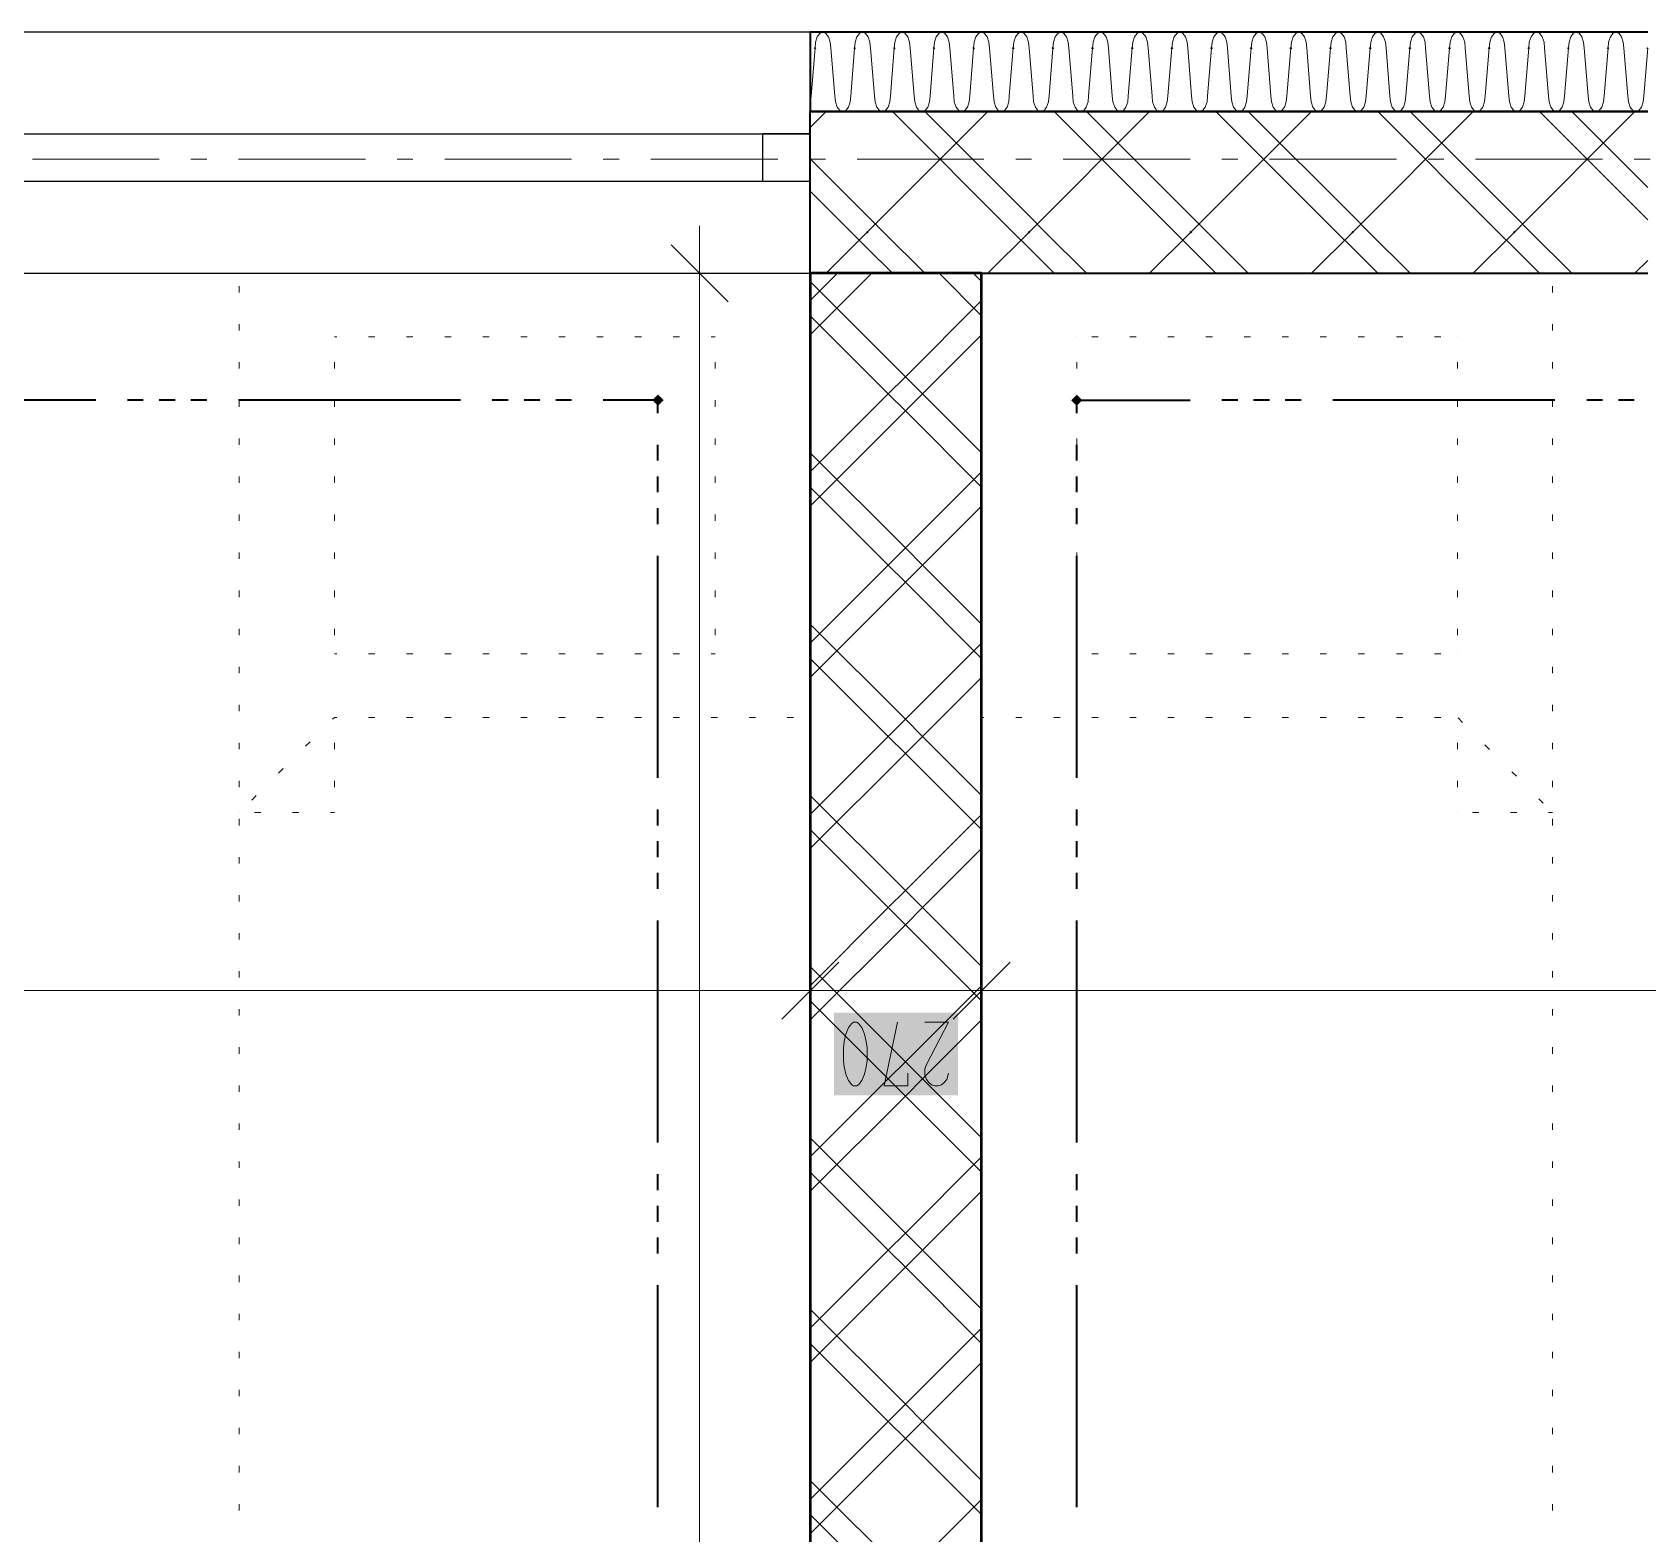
# Model space of a CAD drawing. Header units: millimetres. Extents: x 0 to 594, y 0 to 420.
# Drawn here: x 473.51 to 496.83, y 295.28 to 316.96 of the extents above; entities that cross this region are included whole.
import ezdxf

# ---------------------------------------------------------------- set-up
doc = ezdxf.new("R2010")
doc.units = ezdxf.units.MM
doc.header["$LTSCALE"] = 8
for name, color, linetype in [('PDF_Koty delkove', 7, 'Continuous'), ('PDF_Nabytek', 7, 'Continuous'), ('PDF_Okna', 7, 'Continuous'), ('PDF_Osy hlavni', 7, 'Continuous'), ('PDF_Pozarni useky', 7, 'Continuous'), ('PDF_Steny akusticke', 7, 'Continuous'), ('PDF_Steny sendvic', 7, 'Continuous')]:
    doc.layers.add(name, color=color, linetype=linetype)

msp = doc.modelspace()

# ---------------------------------------------------------------- linework, layer by layer
at = {"layer": 'PDF_Koty delkove', "lineweight": 18}
for points in [[(483.147, 313.476), (483.147, 314.162)], [(483.559, 313.063), (482.735, 313.888)], [(483.834, 313.476), (483.147, 313.476), (482.46, 313.476)], [(483.147, 240.434), (483.147, 242.358), (483.147, 261.27), (483.147, 263.743), (483.147, 313.476)], [(484.744, 303.805), (484.744, 303.118), (484.744, 302.432)], [(487.217, 303.805), (487.217, 303.118), (487.217, 302.432)], [(485.156, 303.531), (484.332, 302.706)], [(487.629, 303.531), (486.805, 302.706)], [(527.974, 303.118), (524.585, 303.118), (523.377, 303.118), (487.217, 303.118), (484.744, 303.118), (466.949, 303.118), (447.738, 303.118), (447.651, 303.118), (445.178, 303.118), (439.694, 303.118), (409.093, 303.118), (407.169, 303.118), (383.677, 303.118), (382.349, 303.118), (351.392, 303.118), (349.469, 303.118), (318.512, 303.118), (317.184, 303.118), (293.692, 303.118), (291.769, 303.118), (268.276, 303.118), (266.948, 303.118), (235.992, 303.118), (234.068, 303.118)], [(485.442, 301.759), (485.491, 301.821), (485.527, 301.912), (485.552, 302.019), (485.565, 302.11), (485.565, 302.293), (485.552, 302.385), (485.527, 302.492), (485.491, 302.584), (485.442, 302.645), (485.417, 302.661), (485.369, 302.661), (485.344, 302.645), (485.295, 302.584), (485.259, 302.492), (485.234, 302.385), (485.222, 302.293)], [(486.152, 301.927), (486.152, 301.745), (485.809, 301.745), (486.004, 302.661)], [(486.396, 302.661), (486.739, 302.661), (486.42, 302.05), (486.396, 301.988), (486.396, 301.897), (486.42, 301.836), (486.457, 301.79), (486.494, 301.759), (486.543, 301.745), (486.591, 301.745), (486.641, 301.759), (486.677, 301.79), (486.714, 301.836), (486.739, 301.927)], [(485.222, 302.293), (485.222, 302.11), (485.234, 302.019), (485.259, 301.912), (485.295, 301.821), (485.344, 301.759), (485.369, 301.745), (485.417, 301.745), (485.442, 301.759)]]:
    msp.add_lwpolyline(points, dxfattribs=at)
at = {"layer": 'PDF_Koty delkove', "color": 7, "lineweight": 18, "true_color": 0xffffff, "transparency": 33554559}
msp.add_solid([(486.876, 302.798), (485.085, 302.798), (486.876, 301.607), (485.085, 301.607)], dxfattribs=at)
at = {"layer": 'PDF_Nabytek', "lineweight": 13}
for points in [[(476.501, 313.476), (476.501, 313.476)], [(476.501, 313.476), (476.501, 313.476)], [(476.811, 313.476), (476.719, 313.476)], [(477.36, 313.476), (477.269, 313.476)], [(477.91, 313.476), (477.818, 313.476)], [(478.459, 313.476), (478.368, 313.476)], [(479.009, 313.476), (478.917, 313.476)], [(479.558, 313.476), (479.467, 313.476)], [(480.108, 313.476), (480.016, 313.476)], [(480.657, 313.476), (480.566, 313.476)], [(481.207, 313.476), (481.115, 313.476)], [(481.757, 313.476), (481.665, 313.476)], [(482.306, 313.476), (482.214, 313.476)], [(482.856, 313.476), (482.764, 313.476)], [(483.405, 313.476), (483.314, 313.476)], [(483.955, 313.476), (483.863, 313.476)], [(484.504, 313.476), (484.413, 313.476)], [(484.744, 313.476), (484.744, 313.476)], [(484.744, 313.476), (484.744, 313.476)], [(487.217, 313.476), (487.217, 313.476)], [(487.252, 313.476), (487.217, 313.476)], [(487.217, 313.476), (487.217, 313.476)], [(487.801, 313.476), (487.71, 313.476)], [(488.351, 313.476), (488.259, 313.476)], [(488.9, 313.476), (488.809, 313.476)], [(489.45, 313.476), (489.358, 313.476)], [(489.999, 313.476), (489.908, 313.476)], [(490.549, 313.476), (490.457, 313.476)], [(491.098, 313.476), (491.007, 313.476)], [(491.648, 313.476), (491.556, 313.476)], [(492.198, 313.476), (492.106, 313.476)], [(492.747, 313.476), (492.655, 313.476)], [(493.297, 313.476), (493.205, 313.476)], [(493.846, 313.476), (493.755, 313.476)], [(494.396, 313.476), (494.304, 313.476)], [(494.945, 313.476), (494.854, 313.476)], [(495.46, 313.476), (495.403, 313.476)], [(495.46, 313.476), (495.46, 313.476)], [(495.46, 313.476), (495.46, 313.476)], [(476.501, 313.199), (476.501, 313.29)], [(484.744, 313.199), (484.744, 313.29)], [(487.217, 313.199), (487.217, 313.29)], [(495.46, 313.199), (495.46, 313.29)], [(476.501, 312.649), (476.501, 312.741)], [(484.744, 312.649), (484.744, 312.741)], [(487.217, 312.649), (487.217, 312.741)], [(495.46, 312.649), (495.46, 312.741)], [(477.91, 312.56), (477.875, 312.56)], [(477.875, 312.56), (477.875, 312.56)], [(477.875, 312.56), (477.875, 312.56)], [(478.459, 312.56), (478.368, 312.56)], [(479.009, 312.56), (478.917, 312.56)], [(479.558, 312.56), (479.467, 312.56)], [(480.108, 312.56), (480.016, 312.56)], [(480.657, 312.56), (480.566, 312.56)], [(481.207, 312.56), (481.115, 312.56)], [(481.757, 312.56), (481.665, 312.56)], [(482.306, 312.56), (482.214, 312.56)], [(482.856, 312.56), (482.764, 312.56)], [(483.37, 312.56), (483.314, 312.56)], [(483.37, 312.56), (483.37, 312.56)], [(488.591, 312.56), (488.591, 312.56)], [(488.591, 312.56), (488.591, 312.56)], [(488.9, 312.56), (488.809, 312.56)], [(489.45, 312.56), (489.358, 312.56)], [(489.999, 312.56), (489.908, 312.56)], [(490.549, 312.56), (490.457, 312.56)], [(491.098, 312.56), (491.007, 312.56)], [(491.648, 312.56), (491.556, 312.56)], [(492.198, 312.56), (492.106, 312.56)], [(492.747, 312.56), (492.655, 312.56)], [(493.297, 312.56), (493.205, 312.56)], [(493.846, 312.56), (493.755, 312.56)], [(494.086, 312.56), (494.086, 312.56)], [(494.086, 312.56), (494.086, 312.56)], [(476.501, 312.1), (476.501, 312.191)], [(477.875, 312.1), (477.875, 312.191)], [(483.37, 312.1), (483.37, 312.191)], [(484.744, 312.1), (484.744, 312.191)], [(487.217, 312.1), (487.217, 312.191)], [(488.591, 312.1), (488.591, 312.191)], [(494.086, 312.1), (494.086, 312.191)], [(495.46, 312.1), (495.46, 312.191)], [(476.501, 311.55), (476.501, 311.642)], [(477.875, 311.55), (477.875, 311.642)], [(483.37, 311.55), (483.37, 311.642)], [(484.744, 311.55), (484.744, 311.642)], [(487.217, 311.55), (487.217, 311.642)], [(488.591, 311.55), (488.591, 311.642)], [(494.086, 311.55), (494.086, 311.642)], [(495.46, 311.55), (495.46, 311.642)], [(476.501, 311.001), (476.501, 311.092)], [(477.875, 311.001), (477.875, 311.092)], [(483.37, 311.001), (483.37, 311.092)], [(484.744, 311.001), (484.744, 311.092)], [(487.217, 311.001), (487.217, 311.092)], [(488.591, 311.001), (488.591, 311.092)], [(494.086, 311.001), (494.086, 311.092)], [(495.46, 311.001), (495.46, 311.092)], [(476.501, 310.451), (476.501, 310.543)], [(477.875, 310.451), (477.875, 310.543)], [(483.37, 310.451), (483.37, 310.543)], [(484.744, 310.451), (484.744, 310.543)], [(487.217, 310.451), (487.217, 310.543)], [(488.591, 310.451), (488.591, 310.543)], [(494.086, 310.451), (494.086, 310.543)], [(495.46, 310.451), (495.46, 310.543)], [(476.501, 309.901), (476.501, 309.993)], [(477.875, 309.901), (477.875, 309.993)], [(483.37, 309.901), (483.37, 309.993)], [(484.744, 309.901), (484.744, 309.993)], [(487.217, 309.901), (487.217, 309.993)], [(488.591, 309.901), (488.591, 309.993)], [(494.086, 309.901), (494.086, 309.993)], [(495.46, 309.901), (495.46, 309.993)], [(476.501, 309.352), (476.501, 309.444)], [(477.875, 309.352), (477.875, 309.444)], [(483.37, 309.352), (483.37, 309.444)], [(484.744, 309.352), (484.744, 309.444)], [(487.217, 309.352), (487.217, 309.444)], [(488.591, 309.352), (488.591, 309.444)], [(494.086, 309.352), (494.086, 309.444)], [(495.46, 309.352), (495.46, 309.444)], [(476.501, 308.802), (476.501, 308.894)], [(477.875, 308.802), (477.875, 308.894)], [(483.37, 308.802), (483.37, 308.894)], [(484.744, 308.802), (484.744, 308.894)], [(487.217, 308.802), (487.217, 308.894)], [(488.591, 308.802), (488.591, 308.894)], [(494.086, 308.802), (494.086, 308.894)], [(495.46, 308.802), (495.46, 308.894)], [(476.501, 308.253), (476.501, 308.344)], [(477.875, 308.253), (477.875, 308.344)], [(483.37, 308.253), (483.37, 308.344)], [(484.744, 308.253), (484.744, 308.344)], [(487.217, 308.253), (487.217, 308.344)], [(488.591, 308.253), (488.591, 308.344)], [(494.086, 308.253), (494.086, 308.344)], [(495.46, 308.253), (495.46, 308.344)], [(477.91, 307.98), (477.875, 307.98)], [(477.875, 307.98), (477.875, 307.98)], [(477.875, 307.98), (477.875, 307.98)], [(478.459, 307.98), (478.368, 307.98)], [(479.009, 307.98), (478.917, 307.98)], [(479.558, 307.98), (479.467, 307.98)], [(480.108, 307.98), (480.016, 307.98)], [(480.657, 307.98), (480.566, 307.98)], [(481.207, 307.98), (481.115, 307.98)], [(481.757, 307.98), (481.665, 307.98)], [(482.306, 307.98), (482.214, 307.98)], [(482.856, 307.98), (482.764, 307.98)], [(483.37, 307.98), (483.314, 307.98)], [(483.37, 307.98), (483.37, 307.98)], [(483.37, 307.98), (483.37, 307.98)], [(488.591, 307.98), (488.591, 307.98)], [(488.591, 307.98), (488.591, 307.98)], [(488.9, 307.98), (488.809, 307.98)], [(489.45, 307.98), (489.358, 307.98)], [(489.999, 307.98), (489.908, 307.98)], [(490.549, 307.98), (490.457, 307.98)], [(491.098, 307.98), (491.007, 307.98)], [(491.648, 307.98), (491.556, 307.98)], [(492.198, 307.98), (492.106, 307.98)], [(492.747, 307.98), (492.655, 307.98)], [(493.297, 307.98), (493.205, 307.98)], [(493.846, 307.98), (493.755, 307.98)], [(494.086, 307.98), (494.086, 307.98)], [(494.086, 307.98), (494.086, 307.98)], [(476.501, 307.703), (476.501, 307.795)], [(484.744, 307.703), (484.744, 307.795)], [(487.217, 307.703), (487.217, 307.795)], [(495.46, 307.703), (495.46, 307.795)], [(476.501, 307.154), (476.501, 307.245)], [(484.744, 307.154), (484.744, 307.245)], [(487.217, 307.154), (487.217, 307.245)], [(495.46, 307.154), (495.46, 307.245)], [(477.847, 307.036), (477.875, 307.064)], [(477.91, 307.064), (477.875, 307.064)], [(477.875, 307.064), (477.875, 307.064)], [(477.875, 307.064), (477.875, 307.064)], [(477.875, 307.064), (477.875, 307.064)], [(478.459, 307.064), (478.368, 307.064)], [(479.009, 307.064), (478.917, 307.064)], [(479.558, 307.064), (479.467, 307.064)], [(480.108, 307.064), (480.016, 307.064)], [(480.657, 307.064), (480.566, 307.064)], [(481.207, 307.064), (481.115, 307.064)], [(481.757, 307.064), (481.665, 307.064)], [(482.306, 307.064), (482.214, 307.064)], [(482.856, 307.064), (482.764, 307.064)], [(483.405, 307.064), (483.314, 307.064)], [(483.955, 307.064), (483.863, 307.064)], [(484.504, 307.064), (484.413, 307.064)], [(484.744, 307.064), (484.744, 307.064)], [(487.252, 307.064), (487.217, 307.064)], [(487.217, 307.064), (487.217, 307.064)], [(487.801, 307.064), (487.71, 307.064)], [(488.351, 307.064), (488.259, 307.064)], [(488.9, 307.064), (488.809, 307.064)], [(489.45, 307.064), (489.358, 307.064)], [(489.999, 307.064), (489.908, 307.064)], [(490.549, 307.064), (490.457, 307.064)], [(491.098, 307.064), (491.007, 307.064)], [(491.648, 307.064), (491.556, 307.064)], [(492.198, 307.064), (492.106, 307.064)], [(492.747, 307.064), (492.655, 307.064)], [(493.297, 307.064), (493.205, 307.064)], [(493.846, 307.064), (493.755, 307.064)], [(494.086, 307.064), (494.086, 307.064)], [(494.086, 307.064), (494.086, 307.064)], [(494.086, 307.064), (494.086, 307.064)], [(494.161, 306.99), (494.096, 307.055)], [(476.501, 306.604), (476.501, 306.696)], [(477.458, 306.648), (477.523, 306.712)], [(477.875, 306.604), (477.875, 306.696)], [(484.744, 306.604), (484.744, 306.696)], [(487.217, 306.604), (487.217, 306.696)], [(494.086, 306.604), (494.086, 306.696)], [(494.549, 306.601), (494.484, 306.666)], [(495.46, 306.604), (495.46, 306.696)], [(477.07, 306.259), (477.134, 306.324)], [(494.938, 306.213), (494.873, 306.277)], [(476.501, 306.055), (476.501, 306.146)], [(477.875, 306.055), (477.875, 306.146)], [(484.744, 306.055), (484.744, 306.146)], [(487.217, 306.055), (487.217, 306.146)], [(494.086, 306.055), (494.086, 306.146)], [(495.46, 306.055), (495.46, 306.146)], [(476.681, 305.87), (476.746, 305.935)], [(495.326, 305.824), (495.262, 305.889)], [(476.501, 305.691), (476.501, 305.691)], [(476.501, 305.691), (476.501, 305.691)], [(476.501, 305.505), (476.501, 305.597)], [(476.811, 305.691), (476.719, 305.691)], [(477.36, 305.691), (477.269, 305.691)], [(477.875, 305.691), (477.818, 305.691)], [(477.875, 305.691), (477.875, 305.691)], [(477.875, 305.691), (477.875, 305.691)], [(484.744, 305.505), (484.744, 305.597)], [(487.217, 305.505), (487.217, 305.597)], [(494.086, 305.691), (494.086, 305.691)], [(494.086, 305.691), (494.086, 305.691)], [(494.396, 305.691), (494.304, 305.691)], [(494.945, 305.691), (494.854, 305.691)], [(495.46, 305.691), (495.403, 305.691)], [(495.46, 305.691), (495.46, 305.691)], [(495.46, 305.691), (495.46, 305.691)], [(495.46, 305.505), (495.46, 305.597)], [(476.501, 304.956), (476.501, 305.047)], [(484.744, 304.956), (484.744, 305.047)], [(487.217, 304.956), (487.217, 305.047)], [(495.46, 304.956), (495.46, 305.047)], [(476.501, 304.406), (476.501, 304.498)], [(484.744, 304.406), (484.744, 304.498)], [(487.217, 304.406), (487.217, 304.498)], [(495.46, 304.406), (495.46, 304.498)], [(476.501, 303.857), (476.501, 303.948)], [(484.744, 303.857), (484.744, 303.948)], [(487.217, 303.857), (487.217, 303.948)], [(495.46, 303.857), (495.46, 303.948)], [(476.501, 303.307), (476.501, 303.399)], [(484.744, 303.307), (484.744, 303.399)], [(487.217, 303.307), (487.217, 303.399)], [(495.46, 303.307), (495.46, 303.399)], [(476.501, 302.758), (476.501, 302.849)], [(484.744, 302.758), (484.744, 302.849)], [(487.217, 302.758), (487.217, 302.849)], [(495.46, 302.758), (495.46, 302.849)], [(476.501, 302.208), (476.501, 302.3)], [(484.744, 302.208), (484.744, 302.3)], [(487.217, 302.208), (487.217, 302.3)], [(495.46, 302.208), (495.46, 302.3)], [(476.501, 301.659), (476.501, 301.75)], [(484.744, 301.659), (484.744, 301.75)], [(487.217, 301.659), (487.217, 301.75)], [(495.46, 301.659), (495.46, 301.75)], [(476.501, 301.109), (476.501, 301.201)], [(484.744, 301.109), (484.744, 301.201)], [(487.217, 301.109), (487.217, 301.201)], [(495.46, 301.109), (495.46, 301.201)], [(476.501, 300.56), (476.501, 300.651)], [(484.744, 300.56), (484.744, 300.651)], [(487.217, 300.56), (487.217, 300.651)], [(495.46, 300.56), (495.46, 300.651)], [(476.501, 300.01), (476.501, 300.102)], [(484.744, 300.01), (484.744, 300.102)], [(487.217, 300.01), (487.217, 300.102)], [(495.46, 300.01), (495.46, 300.102)], [(476.501, 299.46), (476.501, 299.552)], [(484.744, 299.46), (484.744, 299.552)], [(487.217, 299.46), (487.217, 299.552)], [(495.46, 299.46), (495.46, 299.552)], [(476.501, 298.911), (476.501, 299.003)], [(484.744, 298.911), (484.744, 299.003)], [(487.217, 298.911), (487.217, 299.003)], [(495.46, 298.911), (495.46, 299.003)], [(476.501, 298.361), (476.501, 298.453)], [(484.744, 298.361), (484.744, 298.453)], [(487.217, 298.361), (487.217, 298.453)], [(495.46, 298.361), (495.46, 298.453)], [(476.501, 297.812), (476.501, 297.903)], [(484.744, 297.812), (484.744, 297.903)], [(487.217, 297.812), (487.217, 297.903)], [(495.46, 297.812), (495.46, 297.903)], [(476.501, 297.262), (476.501, 297.354)], [(484.744, 297.262), (484.744, 297.354)], [(487.217, 297.262), (487.217, 297.354)], [(495.46, 297.262), (495.46, 297.354)], [(476.501, 296.713), (476.501, 296.804)], [(484.744, 296.713), (484.744, 296.804)], [(487.217, 296.713), (487.217, 296.804)], [(495.46, 296.713), (495.46, 296.804)], [(476.501, 296.163), (476.501, 296.255)], [(484.744, 296.163), (484.744, 296.255)], [(487.217, 296.163), (487.217, 296.255)], [(495.46, 296.163), (495.46, 296.255)], [(476.501, 295.614), (476.501, 295.705)], [(484.744, 295.614), (484.744, 295.705)], [(487.217, 295.614), (487.217, 295.705)], [(495.46, 295.614), (495.46, 295.705)]]:
    msp.add_lwpolyline(points, dxfattribs=at)
at = {"layer": 'PDF_Okna', "lineweight": 25}
for points in [[(484.744, 316.956), (471.922, 316.956)], [(471.922, 315.49), (484.744, 315.49)], [(471.922, 314.804), (484.744, 314.804)], [(471.922, 313.476), (484.744, 313.476)]]:
    msp.add_lwpolyline(points, dxfattribs=at)
msp.add_lwpolyline([(484.744, 315.49), (484.057, 315.49), (484.057, 314.804), (484.744, 314.804)], close=True, dxfattribs=at)
at = {"layer": 'PDF_Osy hlavni', "lineweight": 18}
for points in [[(475.345, 315.124), (473.514, 315.124)], [(476.032, 315.124), (475.803, 315.124)], [(478.322, 315.124), (476.49, 315.124)], [(479.009, 315.124), (478.78, 315.124)], [(481.299, 315.124), (479.467, 315.124)], [(481.985, 315.124), (481.757, 315.124)], [(484.275, 315.124), (482.443, 315.124)], [(484.962, 315.124), (484.733, 315.124)], [(487.252, 315.124), (485.42, 315.124)], [(487.939, 315.124), (487.71, 315.124)], [(490.228, 315.124), (488.397, 315.124)], [(490.915, 315.124), (490.686, 315.124)], [(493.205, 315.124), (491.373, 315.124)], [(493.892, 315.124), (493.663, 315.124)], [(496.182, 315.124), (494.35, 315.124)], [(496.868, 315.124), (496.64, 315.124)]]:
    msp.add_lwpolyline(points, dxfattribs=at)
at = {"layer": 'PDF_Pozarni useky', "lineweight": 35}
for points in [[(474.429, 311.644), (471.224, 311.644)], [(475.116, 311.644), (474.887, 311.644)], [(475.574, 311.644), (475.345, 311.644)], [(476.032, 311.644), (475.803, 311.644)], [(479.696, 311.644), (476.49, 311.644)], [(480.383, 311.644), (480.154, 311.644)], [(480.841, 311.644), (480.612, 311.644)], [(481.299, 311.644), (481.07, 311.644)], [(482.546, 311.458), (482.546, 311.644), (481.757, 311.644)], [(488.591, 311.458), (488.591, 311.644), (490.228, 311.644)], [(490.915, 311.644), (490.686, 311.644)], [(491.373, 311.644), (491.144, 311.644)], [(491.831, 311.644), (491.602, 311.644)], [(495.495, 311.644), (492.289, 311.644)], [(496.182, 311.644), (495.953, 311.644)], [(496.64, 311.644), (496.411, 311.644)], [(482.546, 310.772), (482.546, 311.001)], [(488.591, 310.772), (488.591, 311.001)], [(482.546, 310.314), (482.546, 310.543)], [(488.591, 310.314), (488.591, 310.543)], [(482.546, 309.856), (482.546, 310.085)], [(488.591, 309.856), (488.591, 310.085)], [(482.546, 306.192), (482.546, 309.398)], [(488.591, 306.192), (488.591, 309.398)], [(482.546, 305.505), (482.546, 305.734)], [(488.591, 305.505), (488.591, 305.734)], [(482.546, 305.047), (482.546, 305.276)], [(488.591, 305.047), (488.591, 305.276)], [(482.546, 304.589), (482.546, 304.818)], [(488.591, 304.589), (488.591, 304.818)], [(482.546, 300.926), (482.546, 304.131)], [(488.591, 300.926), (488.591, 304.131)], [(482.546, 300.239), (482.546, 300.468)], [(488.591, 300.239), (488.591, 300.468)], [(482.546, 299.781), (482.546, 300.01)], [(488.591, 299.781), (488.591, 300.01)], [(482.546, 299.323), (482.546, 299.552)], [(488.591, 299.323), (488.591, 299.552)], [(482.546, 295.66), (482.546, 298.865)], [(488.591, 295.66), (488.591, 298.865)]]:
    msp.add_lwpolyline(points, dxfattribs=at)
at = {"layer": 'PDF_Pozarni useky', "lineweight": 35, "transparency": 33554559}
for points in [[(482.626, 311.644), (482.546, 311.564), (482.546, 311.724), (482.466, 311.644)], [(482.546, 311.564), (482.466, 311.644), (482.626, 311.644), (482.546, 311.724)], [(488.591, 311.564), (488.511, 311.644), (488.671, 311.644), (488.591, 311.724)], [(488.671, 311.644), (488.591, 311.564), (488.591, 311.724), (488.511, 311.644)]]:
    msp.add_solid(points, dxfattribs=at)
at = {"layer": 'PDF_Steny akusticke', "lineweight": 9}
for points in [[(484.744, 313.082), (485.138, 313.476)], [(484.744, 312.587), (485.632, 313.476)], [(487.217, 312.862), (486.603, 313.476)], [(487.217, 313.356), (487.098, 313.476)], [(486.118, 311.983), (484.744, 313.356)], [(486.118, 311.983), (487.217, 313.082)], [(485.871, 311.735), (484.744, 312.862)], [(486.365, 311.735), (487.217, 312.587)], [(485.871, 311.735), (486.118, 311.983)], [(486.118, 311.488), (486.365, 311.735), (486.118, 311.983)], [(484.744, 310.609), (485.871, 311.735)], [(487.217, 310.389), (486.118, 311.488), (485.871, 311.735)], [(487.217, 310.884), (486.365, 311.735)], [(484.744, 310.114), (486.118, 311.488)], [(486.118, 309.51), (484.744, 310.884)], [(486.118, 309.51), (487.217, 310.609)], [(485.871, 309.263), (484.744, 310.389)], [(486.365, 309.263), (487.217, 310.114)], [(485.871, 309.263), (486.118, 309.51)], [(486.365, 309.263), (486.118, 309.51)], [(484.744, 308.136), (485.871, 309.263)], [(487.217, 307.916), (486.118, 309.015), (485.871, 309.263)], [(486.118, 309.015), (486.365, 309.263)], [(487.217, 308.411), (486.365, 309.263)], [(484.744, 307.641), (486.118, 309.015)], [(486.118, 307.037), (484.744, 308.411)], [(486.118, 307.037), (487.217, 308.136)], [(485.871, 306.79), (484.744, 307.916)], [(486.365, 306.79), (487.217, 307.641)], [(485.871, 306.79), (486.118, 307.037)], [(486.365, 306.79), (486.118, 307.037)], [(484.744, 305.663), (485.871, 306.79)], [(486.118, 306.542), (485.871, 306.79)], [(486.118, 306.542), (486.365, 306.79)], [(487.217, 305.938), (486.365, 306.79)], [(484.744, 305.169), (486.118, 306.542)], [(487.217, 305.443), (486.118, 306.542)], [(486.118, 304.564), (484.744, 305.938)], [(486.365, 304.317), (486.118, 304.564), (487.217, 305.663)], [(485.871, 304.317), (484.744, 305.443)], [(486.365, 304.317), (487.217, 305.169)], [(485.871, 304.317), (486.118, 304.564)], [(484.744, 303.19), (485.871, 304.317)], [(487.217, 302.97), (486.118, 304.069), (485.871, 304.317)], [(486.118, 304.069), (486.365, 304.317)], [(487.217, 303.465), (486.365, 304.317)], [(484.744, 302.696), (486.118, 304.069)], [(486.118, 302.091), (484.744, 303.465)], [(486.365, 301.844), (486.118, 302.091), (487.217, 303.19)], [(485.871, 301.844), (484.744, 302.97)], [(486.365, 301.844), (487.217, 302.696)], [(485.871, 301.844), (486.118, 302.091)], [(484.744, 300.717), (485.871, 301.844)], [(487.217, 300.498), (486.118, 301.597), (485.871, 301.844)], [(486.118, 301.597), (486.365, 301.844)], [(487.217, 300.992), (486.365, 301.844)], [(484.744, 300.223), (486.118, 301.597)], [(486.118, 299.618), (484.744, 300.992)], [(486.365, 299.371), (486.118, 299.618), (487.217, 300.717)], [(485.871, 299.371), (484.744, 300.498)], [(486.365, 299.371), (487.217, 300.223)], [(485.871, 299.371), (486.118, 299.618)], [(484.744, 298.244), (485.871, 299.371)], [(486.118, 299.124), (485.871, 299.371)], [(487.217, 298.025), (486.118, 299.124), (486.365, 299.371)], [(487.217, 298.519), (486.365, 299.371)], [(484.744, 297.75), (486.118, 299.124)], [(486.118, 297.145), (484.744, 298.519)], [(486.365, 296.898), (486.118, 297.145), (487.217, 298.244)], [(485.871, 296.898), (484.744, 298.025)], [(486.365, 296.898), (487.217, 297.75)], [(485.871, 296.898), (486.118, 297.145)], [(484.744, 295.772), (485.871, 296.898)], [(484.744, 295.277), (486.118, 296.651), (486.365, 296.898)], [(486.118, 296.651), (485.871, 296.898)], [(487.217, 296.046), (486.365, 296.898)], [(487.217, 295.552), (486.118, 296.651)], [(486.118, 294.673), (484.744, 296.046)], [(486.365, 294.425), (486.118, 294.673), (487.217, 295.772)], [(485.871, 294.425), (484.744, 295.552)]]:
    msp.add_lwpolyline(points, dxfattribs=at)
at = {"layer": 'PDF_Steny akusticke', "lineweight": 50}
msp.add_lwpolyline([(487.217, 263.743), (487.217, 313.476), (484.744, 313.476), (484.744, 313.476), (484.744, 263.743)], dxfattribs=at)
at = {"layer": 'PDF_Steny sendvic', "lineweight": 35}
for points in [[(484.744, 316.956), (484.744, 315.811), (496.834, 315.811)], [(496.834, 316.956), (484.744, 316.956)], [(484.744, 313.476), (484.744, 314.804), (484.744, 315.49), (484.744, 315.811)], [(496.834, 315.811), (484.744, 315.811)], [(484.744, 313.476), (487.217, 313.476), (496.834, 313.476)]]:
    msp.add_lwpolyline(points, dxfattribs=at)
at = {"layer": 'PDF_Steny sendvic', "lineweight": 9}
for points in [[(485.042, 316.727), (485.033, 316.815), (485.008, 316.889), (484.971, 316.938), (484.927, 316.956), (484.883, 316.938), (484.846, 316.889), (484.821, 316.815), (484.813, 316.727)], [(485.5, 316.956), (485.456, 316.938), (485.419, 316.889), (485.394, 316.815), (485.385, 316.727)], [(485.774, 315.811), (485.742, 315.827), (485.705, 315.877), (485.68, 315.952), (485.671, 316.04), (485.614, 316.727), (485.605, 316.815), (485.581, 316.889), (485.543, 316.938), (485.5, 316.956)], [(486.072, 316.956), (486.028, 316.938), (485.991, 316.889), (485.966, 316.815), (485.958, 316.727)], [(486.187, 316.727), (486.178, 316.815), (486.153, 316.889), (486.116, 316.938), (486.072, 316.956)], [(486.645, 316.956), (486.601, 316.938), (486.564, 316.889), (486.539, 316.815), (486.53, 316.727)], [(486.919, 315.811), (486.887, 315.827), (486.849, 315.877), (486.824, 315.952), (486.816, 316.04), (486.759, 316.727), (486.75, 316.815), (486.725, 316.889), (486.688, 316.938), (486.645, 316.956)], [(487.217, 316.956), (487.173, 316.938), (487.136, 316.889), (487.111, 316.815), (487.102, 316.727)], [(487.331, 316.727), (487.323, 316.815), (487.298, 316.889), (487.261, 316.938), (487.217, 316.956)], [(487.789, 316.956), (487.746, 316.938), (487.708, 316.889), (487.684, 316.815), (487.675, 316.727)], [(487.904, 316.727), (487.895, 316.815), (487.87, 316.889), (487.833, 316.938), (487.789, 316.956)], [(488.362, 316.956), (488.318, 316.938), (488.281, 316.889), (488.256, 316.815), (488.247, 316.727)], [(488.476, 316.727), (488.468, 316.815), (488.443, 316.889), (488.406, 316.938), (488.362, 316.956)], [(488.934, 316.956), (488.89, 316.938), (488.853, 316.889), (488.828, 316.815), (488.82, 316.727)], [(489.049, 316.727), (489.04, 316.815), (489.015, 316.889), (488.978, 316.938), (488.934, 316.956)], [(489.507, 316.956), (489.463, 316.938), (489.426, 316.889), (489.401, 316.815), (489.392, 316.727)], [(489.621, 316.727), (489.612, 316.815), (489.588, 316.889), (489.55, 316.938), (489.507, 316.956)], [(490.079, 316.956), (490.035, 316.938), (489.998, 316.889), (489.973, 316.815), (489.965, 316.727)], [(490.194, 316.727), (490.185, 316.815), (490.16, 316.889), (490.123, 316.938), (490.079, 316.956)], [(490.651, 316.956), (490.608, 316.938), (490.571, 316.889), (490.546, 316.815), (490.537, 316.727)], [(490.894, 315.827), (490.856, 315.877), (490.831, 315.952), (490.823, 316.04), (490.766, 316.727), (490.757, 316.815), (490.732, 316.889), (490.695, 316.938), (490.651, 316.956)], [(491.224, 316.956), (491.18, 316.938), (491.143, 316.889), (491.118, 316.815), (491.109, 316.727)], [(491.338, 316.727), (491.33, 316.815), (491.305, 316.889), (491.268, 316.938), (491.224, 316.956)], [(491.796, 316.956), (491.753, 316.938), (491.715, 316.889), (491.691, 316.815), (491.682, 316.727)], [(491.967, 316.04), (491.911, 316.727), (491.902, 316.815), (491.877, 316.889), (491.84, 316.938), (491.796, 316.956)], [(492.369, 316.956), (492.325, 316.938), (492.288, 316.889), (492.263, 316.815), (492.254, 316.727)], [(492.45, 316.889), (492.413, 316.938), (492.369, 316.956)], [(492.941, 316.956), (492.897, 316.938), (492.86, 316.889), (492.835, 316.815), (492.827, 316.727)], [(493.056, 316.727), (493.047, 316.815), (493.022, 316.889), (492.985, 316.938), (492.941, 316.956)], [(493.514, 316.956), (493.47, 316.938), (493.433, 316.889), (493.408, 316.815), (493.399, 316.727)], [(493.628, 316.727), (493.619, 316.815), (493.595, 316.889), (493.557, 316.938), (493.514, 316.956)], [(494.086, 316.956), (494.042, 316.938), (494.005, 316.889), (493.98, 316.815), (493.972, 316.727)], [(494.201, 316.727), (494.192, 316.815), (494.167, 316.889), (494.13, 316.938), (494.086, 316.956)], [(494.658, 316.956), (494.615, 316.938), (494.578, 316.889), (494.553, 316.815), (494.544, 316.727)], [(494.773, 316.727), (494.764, 316.815), (494.739, 316.889), (494.702, 316.938), (494.658, 316.956)], [(495.231, 316.956), (495.187, 316.938), (495.15, 316.889), (495.125, 316.815), (495.116, 316.727)], [(495.345, 316.727), (495.337, 316.815), (495.312, 316.889), (495.275, 316.938), (495.231, 316.956)], [(495.803, 316.956), (495.759, 316.938), (495.722, 316.889), (495.698, 316.815), (495.689, 316.727)], [(495.918, 316.727), (495.909, 316.815), (495.884, 316.889), (495.847, 316.938), (495.803, 316.956)], [(496.376, 316.956), (496.332, 316.938), (496.295, 316.889), (496.27, 316.815), (496.261, 316.727)], [(496.49, 316.727), (496.482, 316.815), (496.457, 316.889), (496.42, 316.938), (496.376, 316.956)], [(484.756, 316.04), (484.813, 316.727)], [(485.042, 316.727), (485.098, 316.04), (485.107, 315.952), (485.132, 315.877), (485.169, 315.827), (485.201, 315.811)], [(485.329, 316.04), (485.385, 316.727)], [(485.901, 316.04), (485.958, 316.727)], [(486.187, 316.727), (486.243, 316.04), (486.252, 315.952), (486.277, 315.877), (486.314, 315.827), (486.346, 315.811)], [(486.473, 316.04), (486.53, 316.727)], [(487.046, 316.04), (487.102, 316.727)], [(487.331, 316.727), (487.388, 316.04), (487.397, 315.952), (487.422, 315.877), (487.459, 315.827), (487.491, 315.811)], [(487.618, 316.04), (487.675, 316.727)], [(487.904, 316.727), (487.961, 316.04), (487.969, 315.952), (487.994, 315.877), (488.032, 315.827), (488.064, 315.811)], [(488.191, 316.04), (488.247, 316.727)], [(488.476, 316.727), (488.533, 316.04), (488.542, 315.952), (488.567, 315.877), (488.604, 315.827), (488.636, 315.811)], [(488.763, 316.04), (488.82, 316.727)], [(489.049, 316.727), (489.105, 316.04), (489.114, 315.952), (489.139, 315.877), (489.176, 315.827), (489.208, 315.811)], [(489.335, 316.04), (489.392, 316.727)], [(489.621, 316.727), (489.678, 316.04), (489.687, 315.952), (489.712, 315.877), (489.749, 315.827), (489.781, 315.811)], [(489.908, 316.04), (489.965, 316.727)], [(490.194, 316.727), (490.25, 316.04), (490.259, 315.952), (490.284, 315.877), (490.321, 315.827), (490.353, 315.811)], [(490.48, 316.04), (490.537, 316.727)], [(491.053, 316.04), (491.109, 316.727)], [(491.338, 316.727), (491.395, 316.04)], [(491.625, 316.04), (491.682, 316.727)], [(492.198, 316.04), (492.254, 316.727)], [(492.483, 316.727), (492.475, 316.815), (492.45, 316.889)], [(492.483, 316.727), (492.54, 316.04)], [(492.77, 316.04), (492.827, 316.727)], [(493.056, 316.727), (493.112, 316.04)], [(493.342, 316.04), (493.399, 316.727)], [(493.628, 316.727), (493.685, 316.04)], [(493.915, 316.04), (493.972, 316.727)], [(494.201, 316.727), (494.257, 316.04)], [(494.487, 316.04), (494.544, 316.727)], [(494.773, 316.727), (494.83, 316.04)], [(495.06, 316.04), (495.116, 316.727)], [(495.345, 316.727), (495.402, 316.04)], [(495.632, 316.04), (495.689, 316.727)], [(495.918, 316.727), (495.974, 316.04)], [(496.205, 316.04), (496.261, 316.727)], [(496.49, 316.727), (496.547, 316.04)], [(496.777, 316.04), (496.834, 316.727)], [(484.744, 315.943), (484.747, 315.952), (484.756, 316.04)], [(484.756, 316.04), (484.756, 316.04)], [(485.225, 315.811), (485.258, 315.827), (485.295, 315.877), (485.32, 315.952), (485.329, 316.04)], [(485.329, 316.04), (485.329, 316.04)], [(485.798, 315.811), (485.83, 315.827), (485.867, 315.877), (485.892, 315.952), (485.901, 316.04)], [(485.901, 316.04), (485.901, 316.04)], [(486.37, 315.811), (486.402, 315.827), (486.44, 315.877), (486.465, 315.952), (486.473, 316.04)], [(486.473, 316.04), (486.473, 316.04)], [(486.943, 315.811), (486.975, 315.827), (487.012, 315.877), (487.037, 315.952), (487.046, 316.04)], [(487.046, 316.04), (487.046, 316.04)], [(487.515, 315.811), (487.547, 315.827), (487.585, 315.877), (487.609, 315.952), (487.618, 316.04)], [(487.618, 316.04), (487.618, 316.04)], [(488.088, 315.811), (488.12, 315.827), (488.157, 315.877), (488.182, 315.952), (488.191, 316.04)], [(488.191, 316.04), (488.191, 316.04)], [(488.66, 315.811), (488.692, 315.827), (488.729, 315.877), (488.754, 315.952), (488.763, 316.04)], [(488.763, 316.04), (488.763, 316.04)], [(488.763, 316.04), (488.763, 316.04)], [(489.232, 315.811), (489.264, 315.827), (489.302, 315.877), (489.327, 315.952), (489.335, 316.04)], [(489.335, 316.04), (489.335, 316.04)], [(489.805, 315.811), (489.837, 315.827), (489.874, 315.877), (489.899, 315.952), (489.908, 316.04)], [(489.908, 316.04), (489.908, 316.04)], [(490.377, 315.811), (490.409, 315.827), (490.447, 315.877), (490.472, 315.952), (490.48, 316.04)], [(490.48, 316.04), (490.48, 316.04)], [(490.95, 315.811), (490.982, 315.827), (491.019, 315.877), (491.044, 315.952), (491.053, 316.04)], [(491.053, 316.04), (491.053, 316.04)], [(491.395, 316.04), (491.404, 315.952), (491.429, 315.877), (491.466, 315.827), (491.498, 315.811)], [(491.522, 315.811), (491.554, 315.827), (491.591, 315.877), (491.616, 315.952), (491.625, 316.04)], [(491.625, 316.04), (491.625, 316.04)], [(491.967, 316.04), (491.976, 315.952), (492.001, 315.877), (492.039, 315.827), (492.071, 315.811)], [(492.095, 315.811), (492.127, 315.827), (492.164, 315.877), (492.189, 315.952), (492.198, 316.04)], [(492.198, 316.04), (492.198, 316.04)], [(492.54, 316.04), (492.549, 315.952), (492.574, 315.877), (492.611, 315.827), (492.643, 315.811)], [(492.667, 315.811), (492.699, 315.827), (492.736, 315.877), (492.761, 315.952), (492.77, 316.04)], [(492.77, 316.04), (492.77, 316.04)], [(493.112, 316.04), (493.121, 315.952), (493.146, 315.877), (493.183, 315.827), (493.215, 315.811)], [(493.239, 315.811), (493.271, 315.827), (493.309, 315.877), (493.334, 315.952), (493.342, 316.04)], [(493.342, 316.04), (493.342, 316.04)], [(493.685, 316.04), (493.694, 315.952), (493.718, 315.877), (493.756, 315.827), (493.788, 315.811)], [(493.812, 315.811), (493.844, 315.827), (493.881, 315.877), (493.906, 315.952), (493.915, 316.04)], [(493.915, 316.04), (493.915, 316.04)], [(494.257, 316.04), (494.266, 315.952), (494.291, 315.877), (494.328, 315.827), (494.36, 315.811)], [(494.384, 315.811), (494.416, 315.827), (494.454, 315.877), (494.479, 315.952), (494.487, 316.04)], [(494.487, 316.04), (494.487, 316.04)], [(494.83, 316.04), (494.838, 315.952), (494.863, 315.877), (494.901, 315.827), (494.933, 315.811)], [(494.957, 315.811), (494.989, 315.827), (495.026, 315.877), (495.051, 315.952), (495.06, 316.04)], [(495.06, 316.04), (495.06, 316.04)], [(495.402, 316.04), (495.411, 315.952), (495.436, 315.877), (495.473, 315.827), (495.505, 315.811)], [(495.529, 315.811), (495.561, 315.827), (495.598, 315.877), (495.623, 315.952), (495.632, 316.04)], [(495.632, 316.04), (495.632, 316.04)], [(495.974, 316.04), (495.983, 315.952), (496.008, 315.877), (496.045, 315.827), (496.077, 315.811)], [(496.102, 315.811), (496.134, 315.827), (496.171, 315.877), (496.196, 315.952), (496.205, 316.04)], [(496.205, 316.04), (496.205, 316.04)], [(496.547, 316.04), (496.556, 315.952), (496.581, 315.877), (496.618, 315.827), (496.65, 315.811)], [(496.674, 315.811), (496.706, 315.827), (496.743, 315.877), (496.768, 315.952), (496.777, 316.04)], [(496.777, 316.04), (496.777, 316.04)], [(484.744, 315.582), (484.973, 315.811)], [(484.973, 313.476), (485.568, 314.071), (487.309, 315.811)], [(487.67, 314.071), (485.93, 315.811)], [(487.904, 314.304), (486.397, 315.811)], [(487.309, 313.476), (487.904, 314.071), (489.644, 315.811)], [(490.006, 314.071), (488.266, 315.811)], [(490.239, 314.304), (488.733, 315.811)], [(489.644, 313.476), (490.239, 314.071), (491.98, 315.811)], [(492.341, 314.071), (490.601, 315.811)], [(490.894, 315.827), (490.926, 315.811)], [(492.575, 314.304), (491.068, 315.811)], [(491.98, 313.476), (492.575, 314.071), (494.315, 315.811)], [(494.677, 314.071), (492.937, 315.811)], [(494.91, 314.304), (493.404, 315.811)], [(494.315, 313.476), (494.91, 314.071), (496.65, 315.811)], [(496.834, 314.249), (495.272, 315.811)], [(496.834, 314.717), (495.739, 315.811)], [(485.568, 314.304), (484.744, 315.128)], [(485.335, 314.071), (484.744, 314.661)], [(485.802, 314.071), (485.568, 314.304)], [(488.137, 314.071), (487.904, 314.304)], [(490.473, 314.071), (490.239, 314.304)], [(492.808, 314.071), (492.575, 314.304)], [(495.144, 314.071), (494.91, 314.304)], [(485.568, 313.837), (485.335, 314.071)], [(486.397, 313.476), (485.802, 314.071)], [(487.904, 313.837), (487.67, 314.071)], [(488.733, 313.476), (488.137, 314.071)], [(490.239, 313.837), (490.006, 314.071)], [(491.068, 313.476), (490.473, 314.071)], [(492.575, 313.837), (492.341, 314.071)], [(493.404, 313.476), (492.808, 314.071)], [(494.91, 313.837), (494.677, 314.071)], [(495.739, 313.476), (495.144, 314.071)], [(485.93, 313.476), (485.568, 313.837)], [(488.266, 313.476), (487.904, 313.837)], [(490.601, 313.476), (490.239, 313.837)], [(492.937, 313.476), (492.575, 313.837)], [(495.272, 313.476), (494.91, 313.837)], [(496.65, 313.476), (496.834, 313.659)], [(485.93, 313.476), (485.93, 313.476)]]:
    msp.add_lwpolyline(points, dxfattribs=at)
at = {"layer": 'PDF_Steny sendvic', "lineweight": 9, "transparency": 33554559}
for points in [[(484.813, 316.706), (484.792, 316.727), (484.833, 316.727), (484.813, 316.748)], [(485.385, 316.706), (485.365, 316.727), (485.406, 316.727), (485.385, 316.748)], [(485.958, 316.706), (485.937, 316.727), (485.978, 316.727), (485.958, 316.748)], [(486.53, 316.706), (486.509, 316.727), (486.551, 316.727), (486.53, 316.748)], [(487.102, 316.706), (487.082, 316.727), (487.123, 316.727), (487.102, 316.748)], [(487.675, 316.706), (487.654, 316.727), (487.696, 316.727), (487.675, 316.748)], [(488.247, 316.706), (488.227, 316.727), (488.268, 316.727), (488.247, 316.748)], [(488.82, 316.706), (488.799, 316.727), (488.84, 316.727), (488.82, 316.748)], [(489.392, 316.706), (489.372, 316.727), (489.413, 316.727), (489.392, 316.748)], [(489.965, 316.706), (489.944, 316.727), (489.985, 316.727), (489.965, 316.748)], [(490.537, 316.706), (490.516, 316.727), (490.558, 316.727), (490.537, 316.748)], [(491.109, 316.706), (491.089, 316.727), (491.13, 316.727), (491.109, 316.748)], [(491.682, 316.706), (491.661, 316.727), (491.702, 316.727), (491.682, 316.748)], [(492.254, 316.706), (492.234, 316.727), (492.275, 316.727), (492.254, 316.748)], [(492.827, 316.706), (492.806, 316.727), (492.847, 316.727), (492.827, 316.748)], [(493.399, 316.706), (493.379, 316.727), (493.42, 316.727), (493.399, 316.748)], [(493.972, 316.706), (493.951, 316.727), (493.992, 316.727), (493.972, 316.748)], [(494.544, 316.706), (494.523, 316.727), (494.565, 316.727), (494.544, 316.748)], [(495.116, 316.706), (495.096, 316.727), (495.137, 316.727), (495.116, 316.748)], [(495.689, 316.706), (495.668, 316.727), (495.709, 316.727), (495.689, 316.748)], [(496.261, 316.706), (496.241, 316.727), (496.282, 316.727), (496.261, 316.748)], [(496.834, 316.706), (496.813, 316.727), (496.834, 316.748)], [(485.568, 314.05), (485.548, 314.071), (485.589, 314.071), (485.568, 314.091)], [(487.904, 314.05), (487.883, 314.071), (487.924, 314.071), (487.904, 314.091)], [(490.239, 314.05), (490.219, 314.071), (490.26, 314.071), (490.239, 314.091)], [(492.575, 314.05), (492.554, 314.071), (492.595, 314.071), (492.575, 314.091)], [(494.91, 314.05), (494.89, 314.071), (494.931, 314.071), (494.91, 314.091)]]:
    msp.add_solid(points, dxfattribs=at)

doc.saveas('drawing.dxf')
